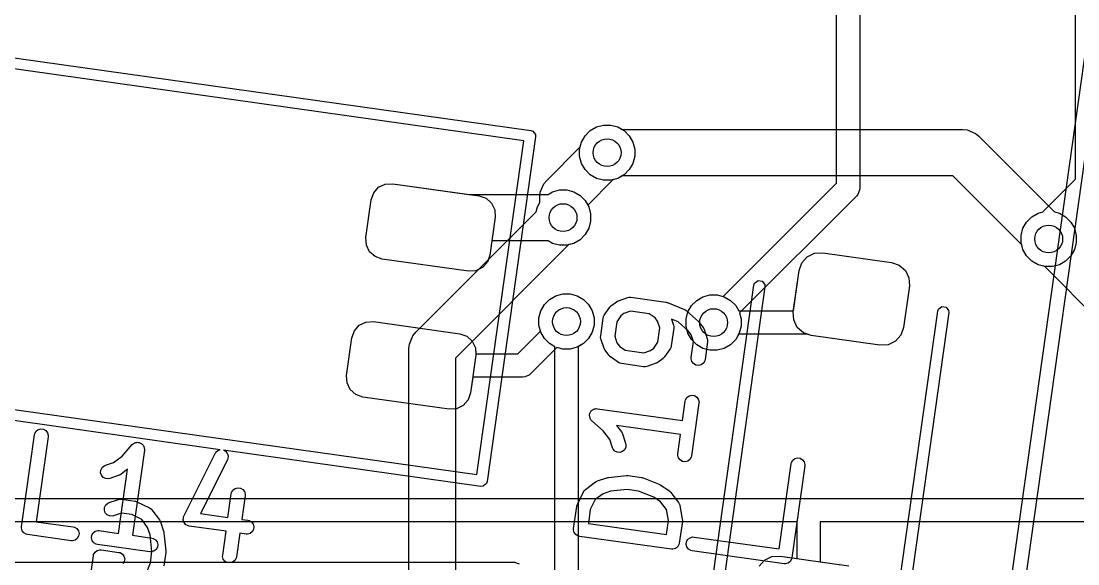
# Model space of a CAD drawing. Header units: millimetres. Extents: x 14 to 286, y -133 to -45.
# Drawn here: x 127.28 to 138.67, y -91.22 to -85.38 of the extents above; entities that cross this region are included whole.
import ezdxf

# ---------------------------------------------------------------- set-up
doc = ezdxf.new("R2010")
doc.units = ezdxf.units.MM
for name, color, linetype, true_color in [('B.Cu', 153, 'CONTINUOUS', 0x4d7fc4), ('B.Silkscreen', 31, 'CONTINUOUS', 0xe8b2a7), ('F.Cu', 13, 'CONTINUOUS', 0xc83434), ('F.Mask', 201, 'CONTINUOUS', 0xd864ff), ('F.Paste', 253, 'CONTINUOUS', 0xb4a09a), ('F.Silkscreen', 41, 'CONTINUOUS', 0xf2eda1), ('User.Drawings', 9, 'CONTINUOUS', 0xc2c2c2)]:
    doc.layers.add(name, color=color, linetype=linetype, true_color=true_color)

msp = doc.modelspace()

# ---------------------------------------------------------------- linework, layer by layer
at = {"layer": 'B.Cu', "linetype": 'CONTINUOUS'}
for p, q in [((138.646, -87.078246), (138.646, -67.7323)), ((136.0704, -87.119023), (136.0704, -81.741676)), ((136.3204, -81.6899), (136.3204, -87.1708)), ((133.359694, -86.608672), (133.415072, -86.553294)), ((133.415072, -86.553294), (133.482895, -86.514136)), ((133.482895, -86.514136), (133.558542, -86.493867)), ((133.558542, -86.493867), (133.636858, -86.493867)), ((133.636858, -86.493867), (133.712505, -86.514136)), ((133.712505, -86.514136), (133.780328, -86.553294)), ((133.780328, -86.553294), (133.835706, -86.608672)), ((133.306475, -86.72897), (133.320536, -86.676495)), ((133.320536, -86.676495), (133.359694, -86.608672)), ((133.835706, -86.608672), (133.874864, -86.676495)), ((133.874864, -86.676495), (133.895133, -86.752142)), ((132.945823, -87.089623), (133.306475, -86.72897)), ((133.895133, -86.752142), (133.895133, -86.830458)), ((133.895133, -86.830458), (133.874864, -86.906105)), ((133.835706, -86.973928), (133.780328, -87.029306)), ((133.874864, -86.906105), (133.835706, -86.973928)), ((132.877404, -87.217627), (132.914733, -87.127507)), ((132.914733, -87.127507), (132.914737, -87.127502)), ((132.914737, -87.127502), (132.945823, -87.089623)), ((133.660029, -87.082524), (133.387756, -87.354797)), ((133.712505, -87.068464), (133.660029, -87.082524)), ((133.780328, -87.029306), (133.712505, -87.068464)), ((134.848634, -88.340789), (136.0704, -87.119023)), ((138.29477, -87.429475), (138.646, -87.078246)), ((132.8726, -87.2664), (132.877404, -87.217627)), ((136.299334, -87.240246), (136.283789, -87.259188)), ((136.317999, -87.195186), (136.299334, -87.240246)), ((136.3204, -87.1708), (136.317999, -87.195175)), ((136.317999, -87.195175), (136.317999, -87.195186)), ((132.845436, -87.375595), (132.8726, -87.328546)), ((132.8726, -87.328546), (132.8726, -87.2664)), ((133.387756, -87.354797), (133.399764, -87.375595)), ((136.283789, -87.259188), (135.02541, -88.517565)), ((131.534923, -88.724523), (132.831375, -87.42807)), ((132.831375, -87.42807), (132.845436, -87.375595)), ((133.399764, -87.375595), (133.420033, -87.451242)), ((133.420033, -87.451242), (133.420033, -87.529558)), ((138.174472, -87.482694), (138.242295, -87.443536)), ((138.242295, -87.443536), (138.29477, -87.429475)), ((133.420033, -87.529558), (133.399764, -87.605205)), ((138.079936, -87.605895), (138.119094, -87.538072)), ((138.119094, -87.538072), (138.174472, -87.482694)), ((133.360606, -87.673028), (133.305228, -87.728406)), ((133.399764, -87.605205), (133.360606, -87.673028)), ((138.059667, -87.681542), (138.079936, -87.605895)), ((138.059667, -87.759858), (138.059667, -87.681542)), ((133.184929, -87.781624), (131.9617, -89.004854)), ((133.237405, -87.767564), (133.184929, -87.781624)), ((133.305228, -87.728406), (133.237405, -87.767564)), ((138.079936, -87.835505), (138.059667, -87.759858)), ((138.119094, -87.903328), (138.079936, -87.835505)), ((138.174472, -87.958706), (138.119094, -87.903328)), ((138.242295, -87.997864), (138.174472, -87.958706)), ((138.314987, -88.017341), (138.242295, -87.997864)), ((138.894975, -88.597328), (138.314987, -88.017341)), ((132.921594, -88.427072), (132.976972, -88.371694)), ((132.976972, -88.371694), (133.044795, -88.332536)), ((133.044795, -88.332536), (133.120442, -88.312267)), ((133.120442, -88.312267), (133.198758, -88.312267)), ((133.198758, -88.312267), (133.274405, -88.332536)), ((133.274405, -88.332536), (133.342228, -88.371694)), ((133.342228, -88.371694), (133.397606, -88.427072)), ((134.507194, -88.438372), (134.562572, -88.382994)), ((134.562572, -88.382994), (134.630395, -88.343836)), ((134.630395, -88.343836), (134.706042, -88.323567)), ((134.706042, -88.323567), (134.784358, -88.323567)), ((134.784358, -88.323567), (134.848634, -88.340789)), ((132.862167, -88.570542), (132.882436, -88.494895)), ((132.882436, -88.494895), (132.921594, -88.427072)), ((133.397606, -88.427072), (133.436764, -88.494895)), ((133.436764, -88.494895), (133.457033, -88.570542)), ((134.468036, -88.506195), (134.507194, -88.438372)), ((132.862167, -88.648858), (132.862167, -88.570542)), ((133.457033, -88.570542), (133.457033, -88.648858)), ((134.447767, -88.581842), (134.468036, -88.506195)), ((134.447767, -88.660158), (134.447767, -88.581842)), ((135.02541, -88.517565), (135.042633, -88.581842)), ((135.042633, -88.581842), (135.042633, -88.660158)), ((131.503837, -88.762402), (131.534923, -88.724523)), ((132.882436, -88.724505), (132.862167, -88.648858)), ((132.921594, -88.792328), (132.882436, -88.724505)), ((133.436764, -88.724505), (133.397606, -88.792328)), ((133.457033, -88.648858), (133.436764, -88.724505)), ((134.468036, -88.735805), (134.447767, -88.660158)), ((135.042633, -88.660158), (135.022364, -88.735805)), ((131.466504, -88.852527), (131.503833, -88.762407)), ((131.503833, -88.762407), (131.503837, -88.762402)), ((132.976972, -88.847706), (132.921594, -88.792328)), ((133.397606, -88.792328), (133.342228, -88.847706)), ((134.507194, -88.803628), (134.468036, -88.735805)), ((134.562572, -88.859006), (134.507194, -88.803628)), ((134.983206, -88.803628), (134.927828, -88.859006)), ((135.022364, -88.735805), (134.983206, -88.803628)), ((131.4617, -88.9013), (131.466504, -88.852527)), ((131.4617, -93.139946), (131.4617, -88.9013)), ((133.0346, -88.880977), (132.976972, -88.847706)), ((133.0346, -93.039923), (133.0346, -88.880977)), ((133.342228, -88.847706), (133.2846, -88.880977)), ((133.2846, -88.880977), (133.2846, -93.0917)), ((134.630395, -88.898164), (134.562572, -88.859006)), ((134.706042, -88.918433), (134.630395, -88.898164)), ((134.784358, -88.918433), (134.706042, -88.918433)), ((134.860005, -88.898164), (134.784358, -88.918433)), ((134.927828, -88.859006), (134.860005, -88.898164)), ((131.9617, -89.004854), (131.9617, -93.139946))]:
    msp.add_line(p, q, dxfattribs=at)
at = {"layer": 'B.Cu'}
for centre in [(133.5977, -86.7913), (133.1226, -87.4904), (138.3571, -87.7207), (133.1596, -88.6097), (134.7452, -88.621)]:
    msp.add_circle(centre, 0.15, dxfattribs=at)
at = {"layer": 'B.Silkscreen', "linetype": 'CONTINUOUS'}
for p, q in [((128.230027, -90.559378), (128.330965, -90.525477)), ((128.330965, -90.525477), (128.345295, -90.522184)), ((128.345295, -90.522184), (128.347982, -90.522368)), ((128.347982, -90.522368), (128.350592, -90.521694)), ((128.350592, -90.521694), (128.365282, -90.522304)), ((128.365282, -90.522304), (128.506749, -90.542186)), ((128.506749, -90.542186), (128.513978, -90.543938)), ((128.513978, -90.543938), (128.515956, -90.544074)), ((128.515956, -90.544074), (128.518448, -90.545021)), ((128.518448, -90.545021), (128.521038, -90.545649)), ((128.521038, -90.545649), (128.522745, -90.546654)), ((128.522745, -90.546654), (128.529699, -90.549298)), ((128.529699, -90.549298), (128.664539, -90.616335)), ((128.179516, -90.640024), (128.181525, -90.61083)), ((128.188833, -90.667765), (128.179516, -90.640024)), ((128.181525, -90.61083), (128.194552, -90.584626)), ((128.194552, -90.584626), (128.216616, -90.565402)), ((128.216616, -90.565402), (128.230027, -90.559378)), ((128.664539, -90.616335), (128.677, -90.624139)), ((128.677, -90.624139), (128.678771, -90.626171)), ((128.678771, -90.626171), (128.681092, -90.627539)), ((128.681092, -90.627539), (128.691049, -90.638357)), ((128.691049, -90.638357), (128.772105, -90.745923)), ((128.208057, -90.689829), (128.188833, -90.667765)), ((128.234261, -90.702856), (128.208057, -90.689829)), ((128.263455, -90.704865), (128.234261, -90.702856)), ((128.277785, -90.701572), (128.263455, -90.704865)), ((128.361938, -90.673308), (128.277785, -90.701572)), ((128.473821, -90.689032), (128.361938, -90.673308)), ((128.581907, -90.742768), (128.473821, -90.689032)), ((128.644985, -90.826475), (128.581907, -90.742768)), ((128.772105, -90.745923), (128.775979, -90.752275)), ((128.775979, -90.752275), (128.77728, -90.753769)), ((128.77728, -90.753769), (128.778371, -90.756199)), ((128.778371, -90.756199), (128.77976, -90.758476)), ((128.77976, -90.758476), (128.780256, -90.760394)), ((128.780256, -90.760394), (128.783304, -90.76718)), ((128.783304, -90.76718), (128.817205, -90.868118)), ((128.672389, -90.908071), (128.644985, -90.826475)), ((128.817205, -90.868118), (128.817462, -90.869236)), ((128.817462, -90.869236), (128.81772, -90.869711)), ((128.81772, -90.869711), (128.819033, -90.876077)), ((128.819033, -90.876077), (128.820498, -90.882448)), ((128.820498, -90.882448), (128.82046, -90.882989)), ((128.82046, -90.882989), (128.820692, -90.88411)), ((128.820692, -90.88411), (128.841339, -91.07936)), ((128.6912, -91.085951), (128.672389, -90.908071)), ((128.05958, -91.132121), (128.063043, -91.117832)), ((128.063043, -91.117832), (128.077896, -91.092618)), ((128.077896, -91.092618), (128.101266, -91.075007)), ((128.101266, -91.075007), (128.129598, -91.067679)), ((128.129598, -91.067679), (128.144288, -91.068289)), ((128.144288, -91.068289), (128.33291, -91.094798)), ((128.33291, -91.094798), (128.347199, -91.098261)), ((128.347199, -91.098261), (128.372414, -91.113114)), ((128.372414, -91.113114), (128.390024, -91.136484)), ((128.673887, -91.209133), (128.6912, -91.085951)), ((128.841025, -91.097685), (128.821143, -91.239152)), ((128.841131, -91.095125), (128.841025, -91.097685)), ((128.841445, -91.094063), (128.841131, -91.095125)), ((128.841339, -91.07936), (128.841357, -91.081925)), ((128.841357, -91.081925), (128.841634, -91.082995)), ((128.841634, -91.082995), (128.841405, -91.088518)), ((128.841405, -91.088518), (128.841445, -91.094063)), ((128.013189, -91.462211), (128.05958, -91.132121)), ((128.393279, -91.193795), (128.378426, -91.219009)), ((128.390024, -91.136484), (128.397352, -91.164816)), ((128.397352, -91.164816), (128.393279, -91.193795)), ((128.606774, -91.37494), (128.673887, -91.209133))]:
    msp.add_line(p, q, dxfattribs=at)
at = {"layer": 'F.Cu', "linetype": 'CONTINUOUS'}
for p, q in [((133.359694, -86.608672), (133.415072, -86.553294)), ((133.415072, -86.553294), (133.482895, -86.514136)), ((133.482895, -86.514136), (133.558542, -86.493867)), ((133.558542, -86.493867), (133.636858, -86.493867)), ((133.636858, -86.493867), (133.712505, -86.514136)), ((133.712505, -86.514136), (133.759554, -86.5413)), ((133.759554, -86.5413), (137.4277, -86.5413)), ((137.4277, -86.5413), (137.476473, -86.546104)), ((137.476473, -86.546104), (137.566593, -86.583433)), ((133.300267, -86.752142), (133.320536, -86.676495)), ((133.320536, -86.676495), (133.359694, -86.608672)), ((137.566593, -86.583433), (137.566597, -86.583437)), ((137.566597, -86.583437), (137.604477, -86.614523)), ((137.604477, -86.614523), (138.419429, -87.429475)), ((133.300267, -86.830458), (133.300267, -86.752142)), ((133.320536, -86.906105), (133.300267, -86.830458)), ((133.359694, -86.973928), (133.320536, -86.906105)), ((133.415072, -87.029306), (133.359694, -86.973928)), ((131.134792, -87.164409), (131.206837, -87.12966)), ((131.206837, -87.12966), (131.286695, -87.125125)), ((131.286695, -87.125125), (132.106924, -87.2404)), ((133.482895, -87.068464), (133.415072, -87.029306)), ((133.558542, -87.088733), (133.482895, -87.068464)), ((133.636858, -87.088733), (133.558542, -87.088733)), ((133.712505, -87.068464), (133.636858, -87.088733)), ((133.759554, -87.0413), (133.712505, -87.068464)), ((137.324146, -87.0413), (133.759554, -87.0413)), ((138.065875, -87.783029), (137.324146, -87.0413)), ((131.05516, -87.299599), (131.081531, -87.224084)), ((131.081531, -87.224084), (131.134792, -87.164409)), ((132.106924, -87.2404), (132.960746, -87.2404)), ((132.960746, -87.2404), (133.007795, -87.213236)), ((133.007795, -87.213236), (133.083442, -87.192967)), ((133.083442, -87.192967), (133.161758, -87.192967)), ((133.161758, -87.192967), (133.237405, -87.213236)), ((133.237405, -87.213236), (133.305228, -87.252394)), ((130.998099, -87.705609), (131.05516, -87.299599)), ((133.305228, -87.252394), (133.360606, -87.307772)), ((133.360606, -87.307772), (133.399764, -87.375595)), ((133.399764, -87.375595), (133.420033, -87.451242)), ((133.420033, -87.451242), (133.420033, -87.529558)), ((138.419429, -87.429475), (138.471905, -87.443536)), ((138.471905, -87.443536), (138.539728, -87.482694)), ((133.420033, -87.529558), (133.399764, -87.605205)), ((138.539728, -87.482694), (138.595106, -87.538072)), ((138.595106, -87.538072), (138.634264, -87.605895)), ((133.360606, -87.673028), (133.305228, -87.728406)), ((133.399764, -87.605205), (133.360606, -87.673028)), ((138.634264, -87.605895), (138.654533, -87.681542)), ((138.654533, -87.681542), (138.654533, -87.759858)), ((131.002634, -87.785467), (130.998099, -87.705609)), ((131.037383, -87.857512), (131.002634, -87.785467)), ((132.356476, -87.7404), (132.33496, -87.893493)), ((132.960746, -87.7404), (132.356476, -87.7404)), ((133.007795, -87.767564), (132.960746, -87.7404)), ((133.083442, -87.787833), (133.007795, -87.767564)), ((133.161758, -87.787833), (133.083442, -87.787833)), ((133.237405, -87.767564), (133.161758, -87.787833)), ((133.305228, -87.728406), (133.237405, -87.767564)), ((138.079936, -87.835505), (138.065875, -87.783029)), ((138.654533, -87.759858), (138.634264, -87.835505)), ((131.097058, -87.910773), (131.037383, -87.857512)), ((131.172573, -87.937145), (131.097058, -87.910773)), ((132.33496, -87.893493), (132.308589, -87.969008)), ((135.695733, -87.976861), (135.754191, -87.911365)), ((135.754191, -87.911365), (135.833264, -87.873224)), ((135.833264, -87.873224), (135.920913, -87.868247)), ((135.920913, -87.868247), (136.663614, -87.972627)), ((138.119094, -87.903328), (138.079936, -87.835505)), ((138.174472, -87.958706), (138.119094, -87.903328)), ((138.595106, -87.903328), (138.539728, -87.958706)), ((138.634264, -87.835505), (138.595106, -87.903328)), ((132.103425, -88.067967), (131.172573, -87.937145)), ((132.255328, -88.028683), (132.183283, -88.063432)), ((132.308589, -87.969008), (132.255328, -88.028683)), ((135.666789, -88.059744), (135.695733, -87.976861)), ((136.663614, -87.972627), (136.746497, -88.001571)), ((136.746497, -88.001571), (136.811993, -88.060029)), ((138.242295, -87.997864), (138.174472, -87.958706)), ((138.317942, -88.018133), (138.242295, -87.997864)), ((138.396258, -88.018133), (138.317942, -88.018133)), ((138.471905, -87.997864), (138.396258, -88.018133)), ((138.539728, -87.958706), (138.471905, -87.997864)), ((132.183283, -88.063432), (132.103425, -88.067967)), ((135.605477, -88.496), (135.666789, -88.059744)), ((136.811993, -88.060029), (136.850134, -88.139102)), ((136.850134, -88.139102), (136.855111, -88.226752)), ((136.855111, -88.226752), (136.792483, -88.672372)), ((132.921594, -88.427072), (132.976972, -88.371694)), ((132.976972, -88.371694), (133.044795, -88.332536)), ((133.044795, -88.332536), (133.120442, -88.312267)), ((133.120442, -88.312267), (133.198758, -88.312267)), ((133.198758, -88.312267), (133.274405, -88.332536)), ((133.274405, -88.332536), (133.342228, -88.371694)), ((133.342228, -88.371694), (133.397606, -88.427072)), ((134.507194, -88.438372), (134.562572, -88.382994)), ((134.562572, -88.382994), (134.630395, -88.343836)), ((134.630395, -88.343836), (134.706042, -88.323567)), ((134.706042, -88.323567), (134.784358, -88.323567)), ((134.784358, -88.323567), (134.860005, -88.343836)), ((134.860005, -88.343836), (134.927828, -88.382994)), ((134.927828, -88.382994), (134.983206, -88.438372)), ((132.862167, -88.570542), (132.882436, -88.494895)), ((132.882436, -88.494895), (132.921594, -88.427072)), ((133.397606, -88.427072), (133.436764, -88.494895)), ((133.436764, -88.494895), (133.457033, -88.570542)), ((134.468036, -88.506195), (134.507194, -88.438372)), ((134.983206, -88.438372), (135.016478, -88.496)), ((135.016478, -88.496), (135.605477, -88.496)), ((130.998078, -88.615062), (131.077936, -88.610527)), ((131.077936, -88.610527), (132.008788, -88.741349)), ((132.862167, -88.648858), (132.862167, -88.570542)), ((133.457033, -88.570542), (133.457033, -88.648858)), ((134.447767, -88.581842), (134.468036, -88.506195)), ((134.447767, -88.660158), (134.447767, -88.581842)), ((130.846401, -88.785001), (130.872772, -88.709486)), ((130.872772, -88.709486), (130.926033, -88.649811)), ((130.926033, -88.649811), (130.998078, -88.615062)), ((132.635624, -88.9569), (132.879389, -88.713134)), ((132.879389, -88.713134), (132.862167, -88.648858)), ((133.436764, -88.724505), (133.397606, -88.792328)), ((133.457033, -88.648858), (133.436764, -88.724505)), ((134.468036, -88.735805), (134.447767, -88.660158)), ((136.792483, -88.672372), (136.763539, -88.755255)), ((130.78934, -89.191011), (130.846401, -88.785001)), ((132.008788, -88.741349), (132.084303, -88.767721)), ((132.084303, -88.767721), (132.143978, -88.820982)), ((132.143978, -88.820982), (132.178727, -88.893027)), ((133.397606, -88.792328), (133.342228, -88.847706)), ((134.507194, -88.803628), (134.468036, -88.735805)), ((134.562572, -88.859006), (134.507194, -88.803628)), ((134.983206, -88.803628), (134.927828, -88.859006)), ((135.016478, -88.746), (134.983206, -88.803628)), ((135.757031, -88.746), (135.016478, -88.746)), ((135.795658, -88.759489), (135.757031, -88.746)), ((136.538359, -88.863869), (135.795658, -88.759489)), ((136.705081, -88.820751), (136.626008, -88.858892)), ((136.763539, -88.755255), (136.705081, -88.820751)), ((132.178727, -88.893027), (132.182354, -88.9569)), ((133.056165, -88.88991), (132.775788, -89.170288)), ((133.120442, -88.907133), (133.056165, -88.88991)), ((133.198758, -88.907133), (133.120442, -88.907133)), ((133.274405, -88.886864), (133.198758, -88.907133)), ((133.342228, -88.847706), (133.274405, -88.886864)), ((134.630395, -88.898164), (134.562572, -88.859006)), ((134.706042, -88.918433), (134.630395, -88.898164)), ((134.784358, -88.918433), (134.706042, -88.918433)), ((134.860005, -88.898164), (134.784358, -88.918433)), ((134.927828, -88.859006), (134.860005, -88.898164)), ((136.626008, -88.858892), (136.538359, -88.863869)), ((132.182354, -88.9569), (132.635624, -88.9569)), ((132.775788, -89.170288), (132.756851, -89.185828)), ((130.793875, -89.270869), (130.78934, -89.191011)), ((130.828624, -89.342914), (130.793875, -89.270869)), ((132.150373, -89.2069), (132.126201, -89.378895)), ((132.6874, -89.2069), (132.150373, -89.2069)), ((132.711786, -89.204498), (132.6874, -89.2069)), ((132.711787, -89.204498), (132.711786, -89.204498)), ((132.729084, -89.197333), (132.711787, -89.204498)), ((132.756846, -89.185834), (132.729084, -89.197333)), ((132.756851, -89.185828), (132.756846, -89.185834)), ((130.888299, -89.396175), (130.828624, -89.342914)), ((130.963814, -89.422547), (130.888299, -89.396175)), ((132.126201, -89.378895), (132.09983, -89.45441)), ((131.894666, -89.553369), (130.963814, -89.422547)), ((132.046569, -89.514085), (131.974524, -89.548834)), ((132.09983, -89.45441), (132.046569, -89.514085)), ((131.974524, -89.548834), (131.894666, -89.553369)), ((118.649576, -90.5163), (135.7704, -90.5163)), ((135.7704, -90.5163), (140.849822, -90.5163)), ((135.6454, -90.7663), (118.5978, -90.7663)), ((135.6454, -91.161956), (135.6454, -90.7663)), ((140.849822, -90.7663), (135.8954, -90.7663)), ((135.8954, -90.7663), (135.8954, -91.197091)), ((99.124876, -91.1991), (132.5785, -91.1991)), ((132.5785, -91.1991), (132.602886, -91.201502)), ((132.602886, -91.201502), (132.602887, -91.201502)), ((132.602887, -91.201502), (132.616084, -91.206968)), ((132.616084, -91.206968), (132.647946, -91.220166)), ((135.236461, -91.244745), (135.294919, -91.179249)), ((135.294919, -91.179249), (135.373992, -91.141108)), ((135.373992, -91.141108), (135.461641, -91.136131)), ((135.461641, -91.136131), (135.6454, -91.161956)), ((135.8954, -91.197091), (136.204342, -91.240511))]:
    msp.add_line(p, q, dxfattribs=at)
at = {"layer": 'F.Cu'}
for centre in [(133.5977, -86.7913), (133.1226, -87.4904), (138.3571, -87.7207), (133.1596, -88.6097), (134.7452, -88.621)]:
    msp.add_circle(centre, 0.15, dxfattribs=at)
at = {"layer": 'F.Mask', "linetype": 'CONTINUOUS'}
for p, q in [((131.134792, -87.164409), (131.206837, -87.12966)), ((131.206837, -87.12966), (131.286695, -87.125125)), ((131.286695, -87.125125), (132.217547, -87.255947)), ((131.05516, -87.299599), (131.081531, -87.224084)), ((131.081531, -87.224084), (131.134792, -87.164409)), ((130.998099, -87.705609), (131.05516, -87.299599)), ((132.217547, -87.255947), (132.293062, -87.282319)), ((132.293062, -87.282319), (132.352737, -87.33558)), ((132.352737, -87.33558), (132.387486, -87.407625)), ((132.387486, -87.407625), (132.392021, -87.487483)), ((132.392021, -87.487483), (132.33496, -87.893493)), ((131.002634, -87.785467), (130.998099, -87.705609)), ((131.037383, -87.857512), (131.002634, -87.785467)), ((131.097058, -87.910773), (131.037383, -87.857512)), ((131.172573, -87.937145), (131.097058, -87.910773)), ((132.33496, -87.893493), (132.308589, -87.969008)), ((135.695733, -87.976861), (135.754191, -87.911365)), ((135.754191, -87.911365), (135.833264, -87.873224)), ((135.833264, -87.873224), (135.920913, -87.868247)), ((135.920913, -87.868247), (136.663614, -87.972627)), ((132.103425, -88.067967), (131.172573, -87.937145)), ((132.255328, -88.028683), (132.183283, -88.063432)), ((132.308589, -87.969008), (132.255328, -88.028683)), ((135.666789, -88.059744), (135.695733, -87.976861)), ((136.663614, -87.972627), (136.746497, -88.001571)), ((136.746497, -88.001571), (136.811993, -88.060029)), ((132.183283, -88.063432), (132.103425, -88.067967)), ((135.604161, -88.505364), (135.666789, -88.059744)), ((136.811993, -88.060029), (136.850134, -88.139102)), ((136.850134, -88.139102), (136.855111, -88.226752)), ((136.855111, -88.226752), (136.792483, -88.672372)), ((130.998078, -88.615062), (131.077936, -88.610527)), ((131.077936, -88.610527), (132.008788, -88.741349)), ((135.609138, -88.593014), (135.604161, -88.505364)), ((135.647279, -88.672087), (135.609138, -88.593014)), ((130.846401, -88.785001), (130.872772, -88.709486)), ((130.872772, -88.709486), (130.926033, -88.649811)), ((130.926033, -88.649811), (130.998078, -88.615062)), ((135.712775, -88.730545), (135.647279, -88.672087)), ((136.792483, -88.672372), (136.763539, -88.755255)), ((130.78934, -89.191011), (130.846401, -88.785001)), ((132.008788, -88.741349), (132.084303, -88.767721)), ((132.084303, -88.767721), (132.143978, -88.820982)), ((132.143978, -88.820982), (132.178727, -88.893027)), ((135.795658, -88.759489), (135.712775, -88.730545)), ((136.538359, -88.863869), (135.795658, -88.759489)), ((136.705081, -88.820751), (136.626008, -88.858892)), ((136.763539, -88.755255), (136.705081, -88.820751)), ((132.178727, -88.893027), (132.183262, -88.972885)), ((136.626008, -88.858892), (136.538359, -88.863869)), ((132.183262, -88.972885), (132.126201, -89.378895)), ((130.793875, -89.270869), (130.78934, -89.191011)), ((130.828624, -89.342914), (130.793875, -89.270869)), ((130.888299, -89.396175), (130.828624, -89.342914)), ((130.963814, -89.422547), (130.888299, -89.396175)), ((132.126201, -89.378895), (132.09983, -89.45441)), ((131.894666, -89.553369), (130.963814, -89.422547)), ((132.046569, -89.514085), (131.974524, -89.548834)), ((132.09983, -89.45441), (132.046569, -89.514085)), ((131.974524, -89.548834), (131.894666, -89.553369)), ((135.236461, -91.244745), (135.294919, -91.179249)), ((135.294919, -91.179249), (135.373992, -91.141108)), ((135.373992, -91.141108), (135.461641, -91.136131)), ((135.461641, -91.136131), (136.204342, -91.240511))]:
    msp.add_line(p, q, dxfattribs=at)
at = {"layer": 'F.Paste', "linetype": 'CONTINUOUS'}
for p, q in [((131.134792, -87.164409), (131.206837, -87.12966)), ((131.206837, -87.12966), (131.286695, -87.125125)), ((131.286695, -87.125125), (132.217547, -87.255947)), ((131.05516, -87.299599), (131.081531, -87.224084)), ((131.081531, -87.224084), (131.134792, -87.164409)), ((130.998099, -87.705609), (131.05516, -87.299599)), ((132.217547, -87.255947), (132.293062, -87.282319)), ((132.293062, -87.282319), (132.352737, -87.33558)), ((132.352737, -87.33558), (132.387486, -87.407625)), ((132.387486, -87.407625), (132.392021, -87.487483)), ((132.392021, -87.487483), (132.33496, -87.893493)), ((131.002634, -87.785467), (130.998099, -87.705609)), ((131.037383, -87.857512), (131.002634, -87.785467)), ((131.097058, -87.910773), (131.037383, -87.857512)), ((131.172573, -87.937145), (131.097058, -87.910773)), ((132.33496, -87.893493), (132.308589, -87.969008)), ((135.695733, -87.976861), (135.754191, -87.911365)), ((135.754191, -87.911365), (135.833264, -87.873224)), ((135.833264, -87.873224), (135.920913, -87.868247)), ((135.920913, -87.868247), (136.663614, -87.972627)), ((132.103425, -88.067967), (131.172573, -87.937145)), ((132.255328, -88.028683), (132.183283, -88.063432)), ((132.308589, -87.969008), (132.255328, -88.028683)), ((135.666789, -88.059744), (135.695733, -87.976861)), ((136.663614, -87.972627), (136.746497, -88.001571)), ((136.746497, -88.001571), (136.811993, -88.060029)), ((132.183283, -88.063432), (132.103425, -88.067967)), ((135.604161, -88.505364), (135.666789, -88.059744)), ((136.811993, -88.060029), (136.850134, -88.139102)), ((136.850134, -88.139102), (136.855111, -88.226752)), ((136.855111, -88.226752), (136.792483, -88.672372)), ((130.998078, -88.615062), (131.077936, -88.610527)), ((131.077936, -88.610527), (132.008788, -88.741349)), ((135.609138, -88.593014), (135.604161, -88.505364)), ((135.647279, -88.672087), (135.609138, -88.593014)), ((130.846401, -88.785001), (130.872772, -88.709486)), ((130.872772, -88.709486), (130.926033, -88.649811)), ((130.926033, -88.649811), (130.998078, -88.615062)), ((135.712775, -88.730545), (135.647279, -88.672087)), ((136.792483, -88.672372), (136.763539, -88.755255)), ((130.78934, -89.191011), (130.846401, -88.785001)), ((132.008788, -88.741349), (132.084303, -88.767721)), ((132.084303, -88.767721), (132.143978, -88.820982)), ((132.143978, -88.820982), (132.178727, -88.893027)), ((135.795658, -88.759489), (135.712775, -88.730545)), ((136.538359, -88.863869), (135.795658, -88.759489)), ((136.705081, -88.820751), (136.626008, -88.858892)), ((136.763539, -88.755255), (136.705081, -88.820751)), ((132.178727, -88.893027), (132.183262, -88.972885)), ((136.626008, -88.858892), (136.538359, -88.863869)), ((132.183262, -88.972885), (132.126201, -89.378895)), ((130.793875, -89.270869), (130.78934, -89.191011)), ((130.828624, -89.342914), (130.793875, -89.270869)), ((130.888299, -89.396175), (130.828624, -89.342914)), ((130.963814, -89.422547), (130.888299, -89.396175)), ((132.126201, -89.378895), (132.09983, -89.45441)), ((131.894666, -89.553369), (130.963814, -89.422547)), ((132.046569, -89.514085), (131.974524, -89.548834)), ((132.09983, -89.45441), (132.046569, -89.514085)), ((131.974524, -89.548834), (131.894666, -89.553369)), ((135.236461, -91.244745), (135.294919, -91.179249)), ((135.294919, -91.179249), (135.373992, -91.141108)), ((135.373992, -91.141108), (135.461641, -91.136131)), ((135.461641, -91.136131), (136.204342, -91.240511))]:
    msp.add_line(p, q, dxfattribs=at)
at = {"layer": 'F.Silkscreen', "linetype": 'CONTINUOUS'}
for p, q in [((125.547021, -85.53585), (132.775978, -86.551813)), ((132.699861, -86.662294), (125.589736, -85.663032)), ((132.775978, -86.551813), (132.79808, -86.559531)), ((132.79808, -86.559531), (132.825717, -86.596206)), ((132.194663, -90.256967), (132.699861, -86.662294)), ((132.827044, -86.619579), (132.305145, -90.333084)), ((132.825717, -86.596206), (132.827044, -86.619579)), ((134.621867, -92.189512), (135.179953, -88.218535)), ((135.298785, -88.235236), (134.749049, -92.146796)), ((135.179953, -88.218535), (135.187671, -88.196433)), ((135.187671, -88.196433), (135.224346, -88.168796)), ((135.224346, -88.168796), (135.269821, -88.175187)), ((135.269821, -88.175187), (135.297458, -88.211863)), ((135.297458, -88.211863), (135.298785, -88.235236)), ((133.712228, -88.388517), (133.719017, -88.385468)), ((133.719017, -88.385468), (133.819956, -88.351567)), ((133.819956, -88.351567), (133.834285, -88.348274)), ((133.834285, -88.348274), (133.836972, -88.348458)), ((133.836972, -88.348458), (133.839582, -88.347784)), ((133.839582, -88.347784), (133.854272, -88.348394)), ((133.854272, -88.348394), (134.231517, -88.401412)), ((133.566941, -88.542226), (133.627351, -88.454543)), ((133.627351, -88.454543), (133.632151, -88.44886)), ((133.632151, -88.44886), (133.633157, -88.447153)), ((133.633157, -88.447153), (133.635118, -88.445347)), ((133.635118, -88.445347), (133.636839, -88.443311)), ((133.636839, -88.443311), (133.638502, -88.442233)), ((133.638502, -88.442233), (133.643975, -88.437197)), ((133.643975, -88.437197), (133.697758, -88.396668)), ((133.697758, -88.396668), (133.70411, -88.392794)), ((133.70411, -88.392794), (133.705605, -88.391492)), ((133.705605, -88.391492), (133.708037, -88.390399)), ((133.708037, -88.390399), (133.710311, -88.389013)), ((133.710311, -88.389013), (133.712228, -88.388517)), ((133.850928, -88.499398), (133.778312, -88.523786)), ((134.051639, -88.527605), (133.850928, -88.499398)), ((134.231517, -88.401412), (134.234009, -88.402015)), ((134.234009, -88.402015), (134.235115, -88.402007)), ((134.235115, -88.402007), (134.240424, -88.40357)), ((134.240424, -88.40357), (134.245806, -88.404875)), ((134.245806, -88.404875), (134.246759, -88.405436)), ((134.246759, -88.405436), (134.249219, -88.406161)), ((134.249219, -88.406161), (134.431213, -88.479826)), ((134.431213, -88.479826), (134.439319, -88.484075)), ((134.439319, -88.484075), (134.441072, -88.484685)), ((134.441072, -88.484685), (134.442583, -88.485785)), ((134.442583, -88.485785), (134.444236, -88.486652)), ((134.444236, -88.486652), (134.445555, -88.48795)), ((134.445555, -88.48795), (134.452957, -88.493341)), ((134.452957, -88.493341), (134.581169, -88.607534)), ((136.610754, -92.408439), (137.160488, -88.496881)), ((137.160488, -88.496881), (137.168206, -88.474779)), ((137.168206, -88.474779), (137.204881, -88.447142)), ((137.204881, -88.447142), (137.250356, -88.453533)), ((137.250356, -88.453533), (137.277993, -88.490208)), ((137.277993, -88.490208), (137.27932, -88.513581)), ((133.527923, -88.762962), (133.554432, -88.574339)), ((133.554432, -88.574339), (133.557895, -88.56005)), ((133.557895, -88.56005), (133.559262, -88.557727)), ((133.559262, -88.557727), (133.559826, -88.555093)), ((133.559826, -88.555093), (133.566941, -88.542226)), ((133.700507, -88.612747), (133.678927, -88.766305)), ((133.743967, -88.549667), (133.700507, -88.612747)), ((133.778312, -88.523786), (133.743967, -88.549667)), ((134.114722, -88.571066), (134.051639, -88.527605)), ((134.140602, -88.60541), (134.114722, -88.571066)), ((134.16499, -88.678026), (134.140602, -88.60541)), ((134.362893, -88.613994), (134.292094, -88.585337)), ((134.292094, -88.585337), (134.312822, -88.647053)), ((134.475857, -88.714607), (134.362893, -88.613994)), ((134.581169, -88.607534), (134.581202, -88.60757)), ((134.581202, -88.60757), (134.581227, -88.607585)), ((134.581227, -88.607585), (134.58637, -88.613173)), ((134.58637, -88.613173), (134.591137, -88.618342)), ((137.27932, -88.513581), (136.721236, -92.484556)), ((134.143409, -88.831585), (134.16499, -88.678026)), ((134.315995, -88.68137), (134.289486, -88.869993)), ((134.312822, -88.647053), (134.316115, -88.661383)), ((134.316115, -88.661383), (134.31593, -88.664069)), ((134.31593, -88.664069), (134.316605, -88.666679)), ((134.316605, -88.666679), (134.315995, -88.68137)), ((134.504593, -88.75274), (134.475857, -88.714607)), ((134.591137, -88.618342), (134.591148, -88.618365)), ((134.591148, -88.618365), (134.591183, -88.618403)), ((134.591183, -88.618403), (134.631712, -88.672186)), ((134.631712, -88.672186), (134.635585, -88.678538)), ((134.635585, -88.678538), (134.636888, -88.680033)), ((134.636888, -88.680033), (134.63798, -88.682465)), ((134.63798, -88.682465), (134.639367, -88.684739)), ((134.639367, -88.684739), (134.639862, -88.686656)), ((134.639862, -88.686656), (134.642912, -88.693445)), ((134.642912, -88.693445), (134.676813, -88.794384)), ((133.527313, -88.777652), (133.527923, -88.762962)), ((133.527987, -88.780261), (133.527313, -88.777652)), ((133.527803, -88.782949), (133.527987, -88.780261)), ((133.531096, -88.797279), (133.527803, -88.782949)), ((133.564997, -88.898217), (133.531096, -88.797279)), ((133.678927, -88.766305), (133.703315, -88.838921)), ((133.703315, -88.838921), (133.729195, -88.873265)), ((134.09995, -88.894665), (134.143409, -88.831585)), ((134.528981, -88.825356), (134.504593, -88.75274)), ((134.504937, -88.996446), (134.528981, -88.825356)), ((134.679986, -88.8287), (134.653477, -89.017322)), ((134.676813, -88.794384), (134.680106, -88.808713)), ((134.680106, -88.808713), (134.679921, -88.811399)), ((134.679921, -88.811399), (134.680596, -88.814009)), ((134.680596, -88.814009), (134.679986, -88.8287)), ((133.568045, -88.905003), (133.564997, -88.898217)), ((133.568541, -88.906921), (133.568045, -88.905003)), ((133.569927, -88.909195), (133.568541, -88.906921)), ((133.571021, -88.911629), (133.569927, -88.909195)), ((133.572323, -88.913124), (133.571021, -88.911629)), ((133.576196, -88.919474), (133.572323, -88.913124)), ((133.616724, -88.973257), (133.576196, -88.919474)), ((133.729195, -88.873265), (133.792277, -88.916726)), ((133.792277, -88.916726), (133.992989, -88.944933)), ((133.992989, -88.944933), (134.065606, -88.920545)), ((134.065606, -88.920545), (134.09995, -88.894665)), ((134.276977, -88.902106), (134.216567, -88.98979)), ((134.284092, -88.889239), (134.276977, -88.902106)), ((134.284655, -88.886604), (134.284092, -88.889239)), ((134.286023, -88.884282), (134.284655, -88.886604)), ((134.289486, -88.869993), (134.286023, -88.884282)), ((133.621761, -88.97873), (133.616724, -88.973257)), ((133.622839, -88.980394), (133.621761, -88.97873)), ((133.624875, -88.982114), (133.622839, -88.980394)), ((133.62668, -88.984075), (133.624875, -88.982114)), ((133.628386, -88.98508), (133.62668, -88.984075)), ((133.634071, -88.989882), (133.628386, -88.98508)), ((133.721755, -89.050293), (133.634071, -88.989882)), ((133.734622, -89.057408), (133.721755, -89.050293)), ((133.737256, -89.057971), (133.734622, -89.057408)), ((133.739579, -89.059339), (133.737256, -89.057971)), ((133.753868, -89.062802), (133.739579, -89.059339)), ((133.989647, -89.095938), (133.753868, -89.062802)), ((134.124902, -89.058864), (134.023964, -89.092765)), ((134.131688, -89.055815), (134.124902, -89.058864)), ((134.133606, -89.05532), (134.131688, -89.055815)), ((134.13588, -89.053933), (134.133606, -89.05532)), ((134.138314, -89.05284), (134.13588, -89.053933)), ((134.139809, -89.051537), (134.138314, -89.05284)), ((134.146159, -89.047665), (134.139809, -89.051537)), ((134.199942, -89.007137), (134.146159, -89.047665)), ((134.205419, -89.002096), (134.199942, -89.007137)), ((134.207079, -89.001021), (134.205419, -89.002096)), ((134.208796, -88.998988), (134.207079, -89.001021)), ((134.21076, -88.997181), (134.208796, -88.998988)), ((134.211766, -88.995472), (134.21076, -88.997181)), ((134.216567, -88.98979), (134.211766, -88.995472)), ((134.504327, -89.011136), (134.504937, -88.996446)), ((134.511655, -89.039468), (134.504327, -89.011136)), ((134.529266, -89.062838), (134.511655, -89.039468)), ((134.55448, -89.077691), (134.529266, -89.062838)), ((134.635161, -89.056825), (134.611791, -89.074436)), ((134.650014, -89.031611), (134.635161, -89.056825)), ((134.653477, -89.017322), (134.650014, -89.031611)), ((134.004337, -89.096547), (133.989647, -89.095938)), ((134.006943, -89.095872), (134.004337, -89.096547)), ((134.009634, -89.096058), (134.006943, -89.095872)), ((134.023964, -89.092765), (134.009634, -89.096058)), ((134.583459, -89.081764), (134.55448, -89.077691)), ((134.611791, -89.074436), (134.583459, -89.081764)), ((125.767677, -89.353713), (132.194663, -90.256967)), ((134.45698, -89.4285), (134.48035, -89.410889)), ((134.48035, -89.410889), (134.508682, -89.403562)), ((134.508682, -89.403562), (134.537661, -89.407634)), ((134.537661, -89.407634), (134.562875, -89.422487)), ((129.428235, -89.98935), (125.726366, -89.469087)), ((134.409338, -89.676666), (134.438664, -89.468003)), ((134.438664, -89.468003), (134.442127, -89.453714)), ((134.442127, -89.453714), (134.45698, -89.4285)), ((134.587204, -89.488879), (134.507676, -90.054746)), ((134.562875, -89.422487), (134.580486, -89.445858)), ((134.580486, -89.445858), (134.587813, -89.474189)), ((134.587813, -89.474189), (134.587204, -89.488879)), ((133.408022, -89.626453), (133.409045, -89.619173)), ((133.409882, -89.633645), (133.408022, -89.626453)), ((133.408621, -89.611841), (133.411061, -89.604829)), ((133.409045, -89.619173), (133.408621, -89.611841)), ((133.410311, -89.641055), (133.409882, -89.633645)), ((133.411061, -89.604829), (133.412095, -89.597474)), ((133.412095, -89.597474), (133.415824, -89.591142)), ((133.415824, -89.591142), (133.41824, -89.584203)), ((133.41824, -89.584203), (133.42318, -89.578656)), ((133.42318, -89.578656), (133.426948, -89.57226)), ((133.426948, -89.57226), (133.432813, -89.567839)), ((133.432813, -89.567839), (133.437703, -89.56235)), ((133.437703, -89.56235), (133.444389, -89.559116)), ((133.444389, -89.559116), (133.450318, -89.554649)), ((133.450318, -89.554649), (133.457433, -89.552808)), ((133.457433, -89.552808), (133.464048, -89.54961)), ((133.464048, -89.54961), (133.471457, -89.549181)), ((133.471457, -89.549181), (133.47865, -89.547321)), ((133.47865, -89.547321), (133.493183, -89.547924)), ((133.493183, -89.547924), (133.493262, -89.54792)), ((133.493262, -89.54792), (133.493287, -89.547928)), ((133.493287, -89.547928), (133.49334, -89.547931)), ((133.49334, -89.547931), (134.409338, -89.676666)), ((133.413509, -89.647669), (133.410311, -89.641055)), ((133.41535, -89.654785), (133.413509, -89.647669)), ((133.419817, -89.660713), (133.41535, -89.654785)), ((133.423051, -89.6674), (133.419817, -89.660713)), ((133.432916, -89.678095), (133.423051, -89.6674)), ((133.432961, -89.678155), (133.432916, -89.678095)), ((133.432982, -89.678167), (133.432961, -89.678155)), ((133.433019, -89.678207), (133.432982, -89.678167)), ((133.555684, -89.78746), (133.433019, -89.678207)), ((134.388462, -89.825206), (133.698923, -89.728297)), ((133.698923, -89.728297), (133.752068, -89.798824)), ((127.284624, -90.81891), (127.423797, -89.828642)), ((127.423797, -89.828642), (127.42726, -89.814353)), ((127.42726, -89.814353), (127.442113, -89.789139)), ((127.442113, -89.789139), (127.465483, -89.771528)), ((127.572337, -89.849518), (127.443601, -90.765515)), ((127.465483, -89.771528), (127.493815, -89.7642)), ((127.493815, -89.7642), (127.522794, -89.768273)), ((127.522794, -89.768273), (127.548008, -89.783126)), ((127.548008, -89.783126), (127.565619, -89.806496)), ((127.565619, -89.806496), (127.572947, -89.834828)), ((127.572947, -89.834828), (127.572337, -89.849518)), ((133.624949, -89.879377), (133.555684, -89.78746)), ((133.752068, -89.798824), (133.75594, -89.805174)), ((133.75594, -89.805174), (133.757244, -89.80667)), ((133.757244, -89.80667), (133.758336, -89.809103)), ((133.758336, -89.809103), (133.759723, -89.811376)), ((133.759723, -89.811376), (133.760218, -89.813293)), ((133.760218, -89.813293), (133.763268, -89.820082)), ((133.763268, -89.820082), (133.797169, -89.921021)), ((134.359136, -90.03387), (134.388462, -89.825206)), ((128.370231, -90.057663), (128.479484, -89.934998)), ((128.479484, -89.934998), (128.479523, -89.934961)), ((128.479523, -89.934961), (128.479537, -89.934939)), ((128.479537, -89.934939), (128.479596, -89.934893)), ((128.479596, -89.934893), (128.490292, -89.92503)), ((128.490292, -89.92503), (128.496976, -89.921797)), ((128.496976, -89.921797), (128.502907, -89.917328)), ((128.502907, -89.917328), (128.510022, -89.915487)), ((128.510022, -89.915487), (128.516636, -89.912289)), ((128.516636, -89.912289), (128.524046, -89.91186)), ((128.524046, -89.91186), (128.531239, -89.91)), ((128.531239, -89.91), (128.538518, -89.911023)), ((128.538518, -89.911023), (128.54585, -89.910599)), ((128.54585, -89.910599), (128.55286, -89.913038)), ((128.55286, -89.913038), (128.560218, -89.914073)), ((128.560218, -89.914073), (128.566551, -89.917803)), ((128.566551, -89.917803), (128.573488, -89.920218)), ((128.573488, -89.920218), (128.579032, -89.925156)), ((128.579032, -89.925156), (128.585432, -89.928926)), ((128.585432, -89.928926), (128.589854, -89.934794)), ((128.589854, -89.934794), (128.595341, -89.939681)), ((128.595341, -89.939681), (128.598573, -89.946364)), ((128.598573, -89.946364), (128.603043, -89.952296)), ((128.603043, -89.952296), (128.604883, -89.959412)), ((128.604883, -89.959412), (128.608082, -89.966026)), ((128.608082, -89.966026), (128.60851, -89.973435)), ((128.60851, -89.973435), (128.610371, -89.980628)), ((128.610371, -89.980628), (128.609767, -89.995161)), ((133.654975, -89.968778), (133.624949, -89.879377)), ((133.660999, -89.982189), (133.654975, -89.968778)), ((133.798453, -89.964545), (133.785426, -89.990748)), ((133.797169, -89.921021), (133.800462, -89.93535)), ((133.800462, -89.93535), (133.798453, -89.964545)), ((128.278314, -90.126927), (128.370231, -90.057663)), ((128.609761, -89.995318), (128.481025, -90.911316)), ((128.609763, -89.995265), (128.609761, -89.995318)), ((128.609772, -89.99524), (128.609763, -89.995265)), ((128.609767, -89.995161), (128.609772, -89.99524)), ((129.035729, -90.704452), (129.370917, -90.030254)), ((129.370917, -90.030254), (129.378721, -90.017793)), ((129.378721, -90.017793), (129.400785, -89.99857)), ((129.400785, -89.99857), (129.428235, -89.98935)), ((132.237378, -90.38415), (129.463982, -89.994374)), ((129.463982, -89.994374), (129.483924, -90.004289)), ((129.483924, -90.004289), (129.503148, -90.026353)), ((129.503148, -90.026353), (129.512465, -90.054093)), ((129.510457, -90.083288), (129.505233, -90.097031)), ((129.512465, -90.054093), (129.510457, -90.083288)), ((133.680223, -90.004253), (133.660999, -89.982189)), ((133.706426, -90.01728), (133.680223, -90.004253)), ((133.735621, -90.019289), (133.706426, -90.01728)), ((133.763362, -90.009972), (133.735621, -90.019289)), ((133.785426, -89.990748), (133.763362, -90.009972)), ((134.358526, -90.04856), (134.359136, -90.03387)), ((134.365854, -90.076892), (134.358526, -90.04856)), ((134.383465, -90.100262), (134.365854, -90.076892)), ((134.48936, -90.094249), (134.46599, -90.11186)), ((134.504213, -90.069035), (134.48936, -90.094249)), ((134.507676, -90.054746), (134.504213, -90.069035)), ((128.138403, -90.237599), (128.140412, -90.208404)), ((128.140412, -90.208404), (128.153439, -90.182201)), ((128.153439, -90.182201), (128.175503, -90.162977)), ((128.175503, -90.162977), (128.188915, -90.156953)), ((128.188915, -90.156953), (128.278314, -90.126927)), ((128.332485, -90.89044), (128.429394, -90.200902)), ((128.429394, -90.200902), (128.358868, -90.254047)), ((129.505233, -90.097031), (129.216369, -90.678052)), ((134.408679, -90.115115), (134.383465, -90.100262)), ((134.437658, -90.119188), (134.408679, -90.115115)), ((134.46599, -90.11186), (134.437658, -90.119188)), ((128.14772, -90.26534), (128.138403, -90.237599)), ((128.166944, -90.287404), (128.14772, -90.26534)), ((128.193147, -90.300431), (128.166944, -90.287404)), ((128.222342, -90.30244), (128.193147, -90.300431)), ((128.236671, -90.299147), (128.222342, -90.30244)), ((128.337611, -90.265246), (128.236671, -90.299147)), ((128.344396, -90.262198), (128.337611, -90.265246)), ((128.346315, -90.261702), (128.344396, -90.262198)), ((128.348591, -90.260313), (128.346315, -90.261702)), ((128.351022, -90.259222), (128.348591, -90.260313)), ((128.352515, -90.257921), (128.351022, -90.259222)), ((128.358868, -90.254047), (128.352515, -90.257921)), ((133.494454, -90.325476), (133.595393, -90.291575)), ((133.595393, -90.291575), (133.596506, -90.291319)), ((133.596506, -90.291319), (133.596985, -90.291059)), ((133.596985, -90.291059), (133.603379, -90.289739)), ((133.603379, -90.289739), (133.609722, -90.288282)), ((133.609722, -90.288282), (133.610263, -90.288319)), ((133.610263, -90.288319), (133.611384, -90.288088)), ((133.611384, -90.288088), (133.806634, -90.267442)), ((133.806634, -90.267442), (133.809197, -90.267423)), ((133.809197, -90.267423), (133.810267, -90.267147)), ((133.810267, -90.267147), (133.81579, -90.267375)), ((133.81579, -90.267375), (133.821336, -90.267336)), ((133.821336, -90.267336), (133.822398, -90.267649)), ((133.822398, -90.267649), (133.824958, -90.267756)), ((133.824958, -90.267756), (133.966424, -90.287637)), ((133.966424, -90.287637), (133.968916, -90.28824)), ((133.968916, -90.28824), (133.970023, -90.288232)), ((133.970023, -90.288232), (133.975336, -90.289797)), ((133.975336, -90.289797), (133.980713, -90.2911)), ((133.980713, -90.2911), (133.981665, -90.29166)), ((133.981665, -90.29166), (133.984127, -90.292386)), ((133.984127, -90.292386), (134.166121, -90.366051)), ((129.550028, -90.449298), (129.564881, -90.424084)), ((129.564881, -90.424084), (129.588251, -90.406473)), ((129.588251, -90.406473), (129.616583, -90.399145)), ((129.616583, -90.399145), (129.645562, -90.403218)), ((129.645562, -90.403218), (129.670776, -90.418071)), ((129.670776, -90.418071), (129.688387, -90.441441)), ((132.260751, -90.382823), (132.237378, -90.38415)), ((132.260752, -90.382823), (132.260751, -90.382822)), ((132.260751, -90.382822), (132.260751, -90.382823)), ((132.297427, -90.355186), (132.260752, -90.382823)), ((132.305145, -90.333084), (132.297427, -90.355186)), ((133.343608, -90.444241), (133.351412, -90.431781)), ((133.351412, -90.431781), (133.353443, -90.430011)), ((133.353443, -90.430011), (133.354811, -90.427689)), ((133.354811, -90.427689), (133.36563, -90.417732)), ((133.36563, -90.417732), (133.473196, -90.336676)), ((133.473196, -90.336676), (133.479546, -90.332803)), ((133.479546, -90.332803), (133.481042, -90.3315)), ((133.481042, -90.3315), (133.483475, -90.330407)), ((133.483475, -90.330407), (133.485748, -90.329021)), ((133.485748, -90.329021), (133.487665, -90.328525)), ((133.487665, -90.328525), (133.494454, -90.325476)), ((133.635345, -90.43639), (133.553749, -90.463794)), ((133.813225, -90.41758), (133.635345, -90.43639)), ((133.936404, -90.434891), (133.813225, -90.41758)), ((134.102211, -90.502004), (133.936404, -90.434891)), ((134.166121, -90.366051), (134.167135, -90.366582)), ((134.167135, -90.366582), (134.167666, -90.366696)), ((134.167666, -90.366696), (134.173385, -90.369858)), ((134.173385, -90.369858), (134.179144, -90.372877)), ((134.179144, -90.372877), (134.179529, -90.373255)), ((134.179529, -90.373255), (134.180533, -90.373811)), ((134.180533, -90.373811), (134.268216, -90.434221)), ((134.268216, -90.434221), (134.273898, -90.43902)), ((129.510611, -90.719406), (129.546565, -90.463587)), ((129.546565, -90.463587), (129.550028, -90.449298)), ((129.695105, -90.484463), (129.659151, -90.740282)), ((129.688387, -90.441441), (129.695715, -90.469773)), ((129.695715, -90.469773), (129.695105, -90.484463)), ((133.276571, -90.57908), (133.343608, -90.444241)), ((133.470041, -90.526873), (133.416305, -90.63496)), ((133.553749, -90.463794), (133.470041, -90.526873)), ((134.173092, -90.550838), (134.102211, -90.502004)), ((134.273898, -90.43902), (134.275607, -90.440027)), ((134.275607, -90.440027), (134.277412, -90.441988)), ((134.277412, -90.441988), (134.279448, -90.443708)), ((134.279448, -90.443708), (134.280525, -90.445371)), ((134.280525, -90.445371), (134.285564, -90.450846)), ((134.285564, -90.450846), (134.36662, -90.558412)), ((133.236322, -90.837809), (133.269459, -90.602031)), ((133.269459, -90.602031), (133.271211, -90.594801)), ((133.271211, -90.594801), (133.271347, -90.592824)), ((133.271347, -90.592824), (133.272294, -90.590331)), ((133.272294, -90.590331), (133.272922, -90.587742)), ((133.272922, -90.587742), (133.273927, -90.586035)), ((133.273927, -90.586035), (133.276571, -90.57908)), ((133.416305, -90.63496), (133.3953, -90.784414)), ((134.236169, -90.634544), (134.173092, -90.550838)), ((134.258033, -90.753255), (134.236169, -90.634544)), ((134.36662, -90.558412), (134.374275, -90.570964)), ((134.374275, -90.570964), (134.374949, -90.573572)), ((134.374949, -90.573572), (134.376415, -90.575835)), ((134.376415, -90.575835), (134.380483, -90.589964)), ((134.380483, -90.589964), (134.407757, -90.738058)), ((127.443601, -90.765515), (127.840888, -90.821351)), ((129.028007, -90.742093), (129.02968, -90.730182)), ((129.028682, -90.744705), (129.028007, -90.742093)), ((129.028498, -90.747391), (129.028682, -90.744705)), ((129.032323, -90.758783), (129.028498, -90.747391)), ((129.02968, -90.730182), (129.030505, -90.718196)), ((129.030505, -90.718196), (129.03187, -90.714602)), ((129.03187, -90.714602), (129.03208, -90.713114)), ((129.03208, -90.713114), (129.033085, -90.711407)), ((129.035335, -90.770425), (129.032323, -90.758783)), ((129.033085, -90.711407), (129.035729, -90.704452)), ((129.036955, -90.772576), (129.035335, -90.770425)), ((129.037814, -90.775131), (129.036955, -90.772576)), ((129.045714, -90.784198), (129.037814, -90.775131)), ((129.216369, -90.678052), (129.510611, -90.719406)), ((129.659151, -90.740282), (129.726348, -90.749726)), ((129.726348, -90.749726), (129.740637, -90.753189)), ((129.740637, -90.753189), (129.765852, -90.768042)), ((129.765852, -90.768042), (129.783463, -90.791412)), ((134.237028, -90.902712), (134.258033, -90.753255)), ((134.408267, -90.76208), (134.37513, -90.997858)), ((134.407757, -90.738058), (134.408381, -90.745477)), ((134.408575, -90.75465), (134.408267, -90.76208)), ((134.408381, -90.745477), (134.408876, -90.74739)), ((134.40899, -90.752709), (134.408575, -90.75465)), ((134.408876, -90.74739), (134.408765, -90.750046)), ((134.408765, -90.750046), (134.40899, -90.752709)), ((127.284014, -90.8336), (127.284624, -90.81891)), ((127.291342, -90.861932), (127.284014, -90.8336)), ((127.308953, -90.885302), (127.291342, -90.861932)), ((127.334167, -90.900155), (127.308953, -90.885302)), ((127.840888, -90.821351), (127.855177, -90.824814)), ((127.855177, -90.824814), (127.880391, -90.839667)), ((127.880391, -90.839667), (127.898002, -90.863037)), ((127.898002, -90.863037), (127.905329, -90.891369)), ((127.905329, -90.891369), (127.901256, -90.920348)), ((128.042577, -90.910658), (128.05743, -90.885444)), ((128.05743, -90.885444), (128.0808, -90.867833)), ((128.0808, -90.867833), (128.109132, -90.860505)), ((128.109132, -90.860505), (128.123822, -90.861115)), ((128.123822, -90.861115), (128.332485, -90.89044)), ((129.052946, -90.793795), (129.045714, -90.784198)), ((129.055266, -90.795162), (129.052946, -90.793795)), ((129.057038, -90.797195), (129.055266, -90.795162)), ((129.067804, -90.802548), (129.057038, -90.797195)), ((129.07816, -90.808648), (129.067804, -90.802548)), ((129.081894, -90.809553), (129.07816, -90.808648)), ((129.083242, -90.810223), (129.081894, -90.809553)), ((129.085219, -90.810358), (129.083242, -90.810223)), ((129.092449, -90.812111), (129.085219, -90.810358)), ((129.489736, -90.867946), (129.092449, -90.812111)), ((129.453783, -91.123765), (129.489736, -90.867946)), ((129.638276, -90.888822), (129.602323, -91.144641)), ((129.705472, -90.898266), (129.638276, -90.888822)), ((129.748494, -90.891548), (129.720163, -90.898876)), ((129.771864, -90.873937), (129.748494, -90.891548)), ((129.786717, -90.848723), (129.771864, -90.873937)), ((129.783463, -90.791412), (129.79079, -90.819744)), ((129.79079, -90.819744), (129.786717, -90.848723)), ((133.235712, -90.852499), (133.236322, -90.837809)), ((133.24304, -90.880831), (133.235712, -90.852499)), ((133.260651, -90.904201), (133.24304, -90.880831)), ((133.3953, -90.784414), (134.237028, -90.902712)), ((127.348456, -90.903618), (127.334167, -90.900155)), ((127.820012, -90.969891), (127.348456, -90.903618)), ((127.834702, -90.9705), (127.820012, -90.969891)), ((127.863033, -90.963173), (127.834702, -90.9705)), ((127.886404, -90.945562), (127.863033, -90.963173)), ((127.901256, -90.920348), (127.886404, -90.945562)), ((128.038504, -90.939637), (128.042577, -90.910658)), ((128.045832, -90.967969), (128.038504, -90.939637)), ((128.063443, -90.991339), (128.045832, -90.967969)), ((128.088657, -91.006192), (128.063443, -90.991339)), ((128.102946, -91.009655), (128.088657, -91.006192)), ((128.481025, -90.911316), (128.689689, -90.940642)), ((128.689689, -90.940642), (128.703978, -90.944105)), ((128.703978, -90.944105), (128.729192, -90.958958)), ((128.729192, -90.958958), (128.746803, -90.982328)), ((128.746803, -90.982328), (128.75413, -91.01066)), ((129.720163, -90.898876), (129.705472, -90.898266)), ((133.285865, -90.919054), (133.260651, -90.904201)), ((133.300154, -90.922517), (133.285865, -90.919054)), ((134.290422, -91.06169), (133.300154, -90.922517)), ((134.37513, -90.997858), (134.371667, -91.012147)), ((128.668813, -91.089182), (128.102946, -91.009655)), ((128.683503, -91.089792), (128.668813, -91.089182)), ((128.711835, -91.082464), (128.683503, -91.089792)), ((128.735205, -91.064853), (128.711835, -91.082464)), ((128.750058, -91.039639), (128.735205, -91.064853)), ((128.75413, -91.01066), (128.750058, -91.039639)), ((134.305112, -91.0623), (134.290422, -91.06169)), ((134.333444, -91.054972), (134.305112, -91.0623)), ((134.356814, -91.037361), (134.333444, -91.054972)), ((134.371667, -91.012147), (134.356814, -91.037361)), ((129.453173, -91.138455), (129.453783, -91.123765)), ((129.460501, -91.166787), (129.453173, -91.138455)), ((129.478112, -91.190157), (129.460501, -91.166787)), ((129.503326, -91.20501), (129.478112, -91.190157)), ((129.532305, -91.209083), (129.503326, -91.20501)), ((129.560637, -91.201755), (129.532305, -91.209083)), ((129.584007, -91.184144), (129.560637, -91.201755)), ((129.59886, -91.15893), (129.584007, -91.184144)), ((129.602323, -91.144641), (129.59886, -91.15893))]:
    msp.add_line(p, q, dxfattribs=at)
at = {"layer": 'User.Drawings', "linetype": 'CONTINUOUS'}
for p, q in [((140.389597, -75.141258), (137.757281, -93.871162)), ((137.608741, -93.850286), (140.230619, -75.194652)), ((135.598284, -90.103379), (135.621654, -90.085768)), ((135.621654, -90.085768), (135.649986, -90.07844)), ((135.649986, -90.07844), (135.678965, -90.082513)), ((135.678965, -90.082513), (135.704179, -90.097366)), ((135.451232, -91.05888), (135.579968, -90.142882)), ((135.579968, -90.142882), (135.583431, -90.128593)), ((135.583431, -90.128593), (135.598284, -90.103379)), ((135.728508, -90.163758), (135.589335, -91.154026)), ((135.704179, -90.097366), (135.72179, -90.120736)), ((135.72179, -90.120736), (135.729118, -90.149068)), ((135.729118, -90.149068), (135.728508, -90.163758)), ((134.449917, -91.008667), (134.45399, -90.979688)), ((134.45399, -90.979688), (134.468843, -90.954474)), ((134.468843, -90.954474), (134.492213, -90.936863)), ((134.492213, -90.936863), (134.520545, -90.929535)), ((134.520545, -90.929535), (134.535235, -90.930145)), ((134.535235, -90.930145), (135.451232, -91.05888)), ((134.457245, -91.036999), (134.449917, -91.008667)), ((134.474856, -91.060369), (134.457245, -91.036999)), ((134.50007, -91.075222), (134.474856, -91.060369)), ((134.514359, -91.078685), (134.50007, -91.075222)), ((135.504627, -91.217858), (134.514359, -91.078685)), ((135.519317, -91.218468), (135.504627, -91.217858)), ((135.547649, -91.21114), (135.519317, -91.218468)), ((135.571019, -91.193529), (135.547649, -91.21114)), ((135.585872, -91.168315), (135.571019, -91.193529)), ((135.589335, -91.154026), (135.585872, -91.168315))]:
    msp.add_line(p, q, dxfattribs=at)

doc.saveas('drawing.dxf')
